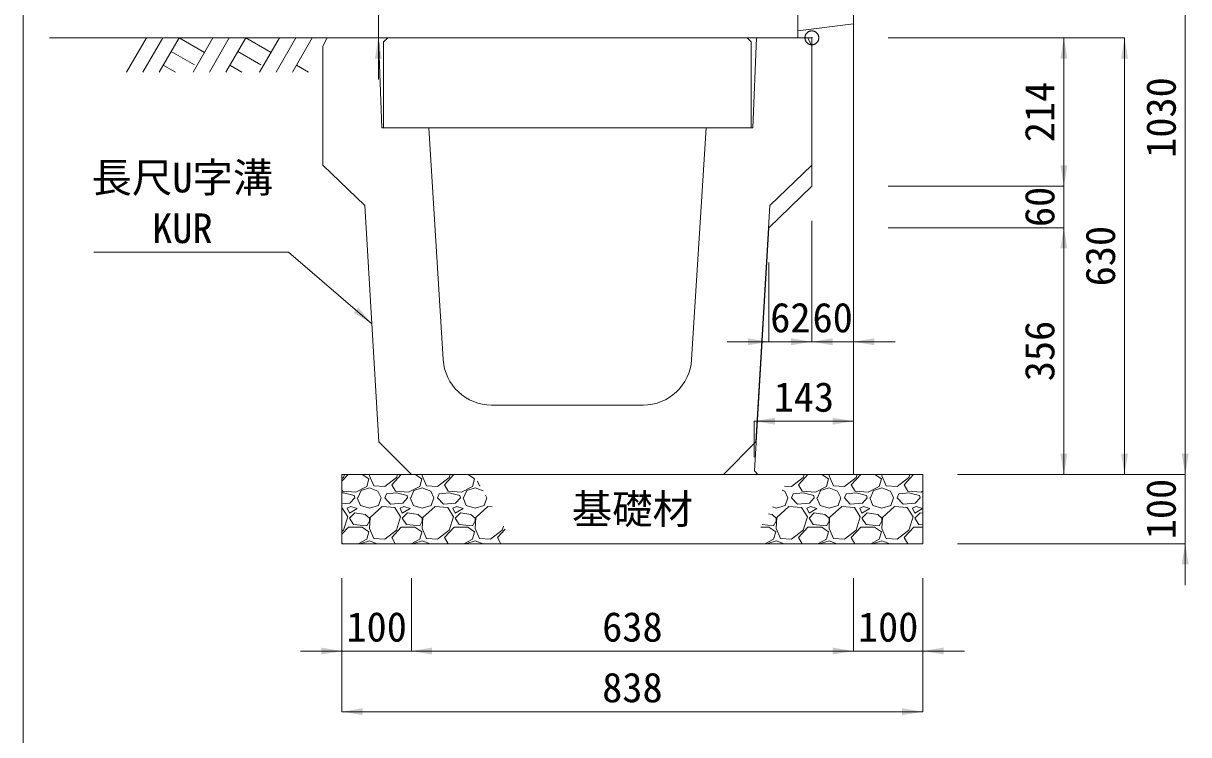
# Model space of a CAD drawing. Units: millimetres at full size, sheet at 1:40. Extents: x 206103 to 244503, y 883348 to 903496.
# Drawn here: x 230503 to 232184, y 887273 to 888299 of the extents above; entities that cross this region are included whole.
import ezdxf
from ezdxf.enums import TextEntityAlignment as Align

# ---------------------------------------------------------------- set-up
doc = ezdxf.new("R2010")
doc.units = ezdxf.units.MM
doc.header["$LTSCALE"] = 40
doc.header["$PDMODE"] = 32
doc.header["$PDSIZE"] = 20
doc.linetypes.add('DASHED', pattern=[7.5, 6, -1.5])
doc.linetypes.add('USER1', pattern=[28.575, 19.05, -3.175, 3.175, -3.175])
for name, color, linetype, lineweight in [('0_2', 7, 'Continuous', 20), ('パネックスKUR', 2, 'Continuous', 20), ('図枠', 5, 'Continuous', 13), ('基礎材', 7, 'Continuous', 15), ('寸法線', 7, 'Continuous', 13), ('引出線', 4, 'Continuous', 13), ('本体', 2, 'Continuous', 13), ('補助線', 8, 'USER1', 13), ('ﾊｯﾁﾝｸﾞ', 7, 'Continuous', 5)]:
    doc.layers.add(name, color=color, linetype=linetype, lineweight=lineweight)
doc.styles.add('ＭＳ ゴシック', font='')
doc.styles.get('ＭＳ ゴシック').set_extended_font_data('MS Gothic')

# ---------------------------------------------------------------- blocks, each defined once
blk = doc.blocks.new('filled_arrow')
at = {"color": 0, "linetype": 'Continuous', "lineweight": -2}
blk.add_solid([(7.5, 1.25), (0, 0), (7.5, -1.25)], dxfattribs=at)

msp = doc.modelspace()

# ---------------------------------------------------------------- linework, layer by layer
at = {"layer": '0_2'}
msp.add_line((230941.21, 888278.33), (230541.21, 888278.33), dxfattribs=at)
at = {"layer": 'パネックスKUR'}
for p, q in [((231620.21, 888673.33), (231620.21, 888278.33)), ((231700.21, 888678.33), (231700.21, 887648.33)), ((231640.21, 888278.33), (231620.21, 888278.33)), ((231640.21, 888278.33), (231640.21, 888064.33)), ((231640.21, 888064.33), (231578.21, 888004.33)), ((231578.21, 888004.33), (231557.5, 887653.32)), ((231562.21, 887648.33), (231557.5, 887653.32)), ((231700.21, 887648.33), (231562.21, 887648.33))]:
    msp.add_line(p, q, dxfattribs=at)
at = {"layer": 'パネックスKUR', "linetype": 'DASHED', "lineweight": 9}
msp.add_line((231620.21, 888288.33), (231700.21, 888298.33), dxfattribs=at)
at = {"layer": '図枠'}
msp.add_line((230503.21, 903148.33), (230503.21, 883348.33), dxfattribs=at)
at = {"layer": '基礎材'}
for p, q in [((230962.71, 887648.33), (231800.02, 887648.33)), ((230962.71, 887648.33), (230962.71, 887548.33)), ((231800.21, 887648.33), (231800.21, 887548.33)), ((230962.71, 887548.33), (231800.21, 887548.33))]:
    msp.add_line(p, q, dxfattribs=at)
at = {"layer": '寸法線'}
for p, q in [((231015.21, 888218.33), (231015.21, 888738.33)), ((232178.55, 887648.33), (232178.55, 888678.33)), ((231570.21, 888278.33), (231015.21, 888278.33)), ((231750.21, 888278.33), (232091.05, 888278.33)), ((231750.21, 888278.33), (232003.55, 888278.33)), ((232003.55, 888278.33), (232003.55, 888064.33)), ((232091.05, 888278.33), (232091.05, 887648.33)), ((231700.21, 888146.26), (231700.21, 887839.74)), ((232003.55, 888124.33), (232003.55, 887944.33)), ((231750.21, 888064.33), (232003.55, 888064.33)), ((231750.21, 888064.33), (232003.55, 888064.33)), ((231640.21, 888014.33), (231640.21, 887839.74)), ((231640.21, 888014.33), (231640.21, 887839.74)), ((231750.21, 888004.33), (232003.55, 888004.33)), ((231750.21, 888004.33), (232003.55, 888004.33)), ((232003.55, 888004.33), (232003.55, 887648.33)), ((231578.21, 887954.33), (231578.21, 887839.74)), ((231700.21, 887839.74), (231518.21, 887839.74)), ((231580.21, 887839.74), (231760.21, 887839.74)), ((231557.21, 887725.11), (231700.21, 887725.11)), ((231557.21, 887673.33), (231557.21, 887725.11)), ((231700.21, 887673.33), (231700.21, 887725.11)), ((232178.55, 887488.33), (232178.55, 887708.33)), ((231850.02, 887648.33), (232178.55, 887648.33)), ((231850.02, 887648.33), (232091.05, 887648.33)), ((231850.02, 887648.33), (232003.55, 887648.33)), ((231850.02, 887648.33), (232178.55, 887648.33)), ((231850.02, 887548.33), (232178.55, 887548.33)), ((230962.71, 887498.33), (230962.71, 887393.39)), ((230962.71, 887498.33), (230962.71, 887305.89)), ((231062.71, 887498.33), (231062.71, 887393.39)), ((231062.71, 887498.33), (231062.71, 887393.39)), ((231700.21, 887498.33), (231700.21, 887393.39)), ((231700.21, 887498.33), (231700.21, 887393.39)), ((231800.21, 887498.33), (231800.21, 887393.39)), ((231800.21, 887498.33), (231800.21, 887305.89)), ((230902.71, 887393.39), (231122.71, 887393.39)), ((231062.71, 887393.39), (231700.21, 887393.39)), ((231640.21, 887393.39), (231860.21, 887393.39)), ((231800.21, 887305.89), (230962.71, 887305.89))]:
    msp.add_line(p, q, dxfattribs=at)
at = {"layer": '引出線'}
msp.add_lwpolyline([(231005.77, 887865.76), (230885.56, 887969.22), (230604.73, 887969.22)], dxfattribs=at)
at = {"layer": '本体'}
for p, q in [((230935.21, 888266.33), (230941.21, 888278.33)), ((230941.21, 888278.33), (231015.21, 888278.33)), ((231015.21, 888278.33), (231020.21, 888148.33)), ((231560.21, 888278.33), (231555.21, 888148.33)), ((231560.21, 888278.33), (231634.21, 888278.33)), ((231640.21, 888266.33), (231634.21, 888278.33)), ((230935.21, 888266.33), (230935.21, 888094.33)), ((231640.21, 888266.33), (231640.21, 888094.33)), ((231020.21, 888148.33), (231087.71, 888148.33)), ((231087.71, 888148.33), (231108.6, 887813.96)), ((231487.71, 888148.33), (231466.81, 887813.96)), ((231487.71, 888148.33), (231555.21, 888148.33)), ((230935.21, 888094.33), (230995.71, 888036.33)), ((231640.21, 888094.33), (231579.71, 888036.33)), ((230995.71, 888036.33), (231015.84, 887695.19)), ((231579.71, 888036.33), (231559.57, 887695.19)), ((231178.47, 887748.33), (231396.94, 887748.33)), ((231062.71, 887648.33), (231015.84, 887695.19)), ((231512.71, 887648.33), (231559.57, 887695.19)), ((231062.71, 887648.33), (231512.71, 887648.33))]:
    msp.add_line(p, q, dxfattribs=at)
at = {"layer": '本体', "lineweight": 20}
msp.add_lwpolyline([(231022.71, 888148.33), (231022.71, 888272.33), (231028.71, 888278.33), (231546.71, 888278.33), (231552.71, 888272.33), (231552.71, 888148.33)], close=True, dxfattribs=at)
at = {"layer": '本体'}
for centre, start, end in [((231178.47, 887818.33), 183.57633, 270), ((231396.94, 887818.33), 270, 356.42367)]:
    msp.add_arc(centre, 70, start, end, dxfattribs=at)
at = {"layer": '補助線'}
msp.add_point((231640.21, 888278.33), dxfattribs=at)
at = {"layer": 'ﾊｯﾁﾝｸﾞ', "lineweight": 9}
for p, q in [((230680.65, 888278.33), (230652, 888228.71)), ((230704.27, 888278.33), (230675.62, 888228.71)), ((230727.89, 888278.33), (230699.24, 888228.71)), ((230727.89, 888278.33), (230764.46, 888257.22)), ((230776.65, 888278.33), (230748, 888228.71)), ((230800.27, 888278.33), (230771.62, 888228.71)), ((230823.89, 888278.33), (230795.24, 888228.71)), ((230823.89, 888278.33), (230860.46, 888257.22)), ((230872.65, 888278.33), (230844, 888228.71)), ((230896.27, 888278.33), (230867.62, 888228.71)), ((230919.89, 888278.33), (230891.24, 888228.71)), ((230716.47, 888258.55), (230749.88, 888239.26)), ((230812.47, 888258.55), (230845.88, 888239.26)), ((230705.05, 888238.76), (230722.46, 888228.71)), ((230801.05, 888238.76), (230818.46, 888228.71)), ((230897.05, 888238.76), (230914.46, 888228.71))]:
    msp.add_line(p, q, dxfattribs=at)
at = {"layer": 'ﾊｯﾁﾝｸﾞ'}
for p, q in [((230962.71, 887638.39), (230971.65, 887648.33)), ((230962.71, 887642.22), (230965.01, 887644)), ((230965.01, 887644), (230966.39, 887648.33)), ((230992.03, 887648.33), (231001.58, 887641.71)), ((231001.58, 887641.71), (230998.54, 887631.05)), ((231002.44, 887648.33), (231002.35, 887646.29)), ((231002.35, 887646.29), (231008.44, 887631.81)), ((231024.44, 887631.05), (231041.21, 887644)), ((231034.35, 887633.33), (231047.85, 887648.33)), ((231041.21, 887644), (231042.59, 887648.33)), ((231068.23, 887648.33), (231077.78, 887641.71)), ((231077.78, 887641.71), (231074.74, 887631.05)), ((231078.64, 887648.33), (231078.55, 887646.29)), ((231078.55, 887646.29), (231084.64, 887631.81)), ((231100.64, 887631.05), (231117.41, 887644)), ((231110.55, 887633.33), (231124.05, 887648.33)), ((231117.41, 887644), (231118.79, 887648.33)), ((231144.43, 887648.33), (231153.98, 887641.71)), ((231153.98, 887641.71), (231150.94, 887631.05)), ((231610.98, 887631.05), (231627.75, 887644)), ((231620.89, 887633.33), (231634.39, 887648.33)), ((231627.75, 887644), (231629.13, 887648.33)), ((231654.76, 887648.33), (231664.32, 887641.71)), ((231664.32, 887641.71), (231661.27, 887631.05)), ((231665.18, 887648.33), (231665.08, 887646.29)), ((231665.08, 887646.29), (231671.18, 887631.81)), ((231687.18, 887631.05), (231703.95, 887644)), ((231697.09, 887633.33), (231710.59, 887648.33)), ((231703.95, 887644), (231705.33, 887648.33)), ((231730.96, 887648.33), (231740.52, 887641.71)), ((231740.52, 887641.71), (231737.47, 887631.05)), ((231741.38, 887648.33), (231741.28, 887646.29)), ((231741.28, 887646.29), (231747.38, 887631.81)), ((231763.38, 887631.05), (231780.15, 887644)), ((231773.29, 887633.33), (231786.79, 887648.33)), ((231780.15, 887644), (231781.53, 887648.33)), ((230963.48, 887624.19), (230962.71, 887625.52)), ((230982.53, 887622.66), (230963.48, 887624.19)), ((230998.54, 887631.05), (230982.53, 887622.66)), ((230985.58, 887614.28), (230990.15, 887624.95)), ((230990.15, 887624.95), (231002.35, 887628.76)), ((231002.35, 887628.76), (231014.54, 887624.19)), ((231008.44, 887631.81), (231024.44, 887631.05)), ((231014.54, 887624.19), (231019.11, 887614.28)), ((231039.68, 887624.19), (231034.35, 887633.33)), ((231058.73, 887622.66), (231039.68, 887624.19)), ((231074.74, 887631.05), (231058.73, 887622.66)), ((231061.78, 887614.28), (231066.35, 887624.95)), ((231066.35, 887624.95), (231078.55, 887628.76)), ((231078.55, 887628.76), (231090.74, 887624.19)), ((231084.64, 887631.81), (231100.64, 887631.05)), ((231090.74, 887624.19), (231095.31, 887614.28)), ((231115.88, 887624.19), (231110.55, 887633.33)), ((231134.93, 887622.66), (231115.88, 887624.19)), ((231150.94, 887631.05), (231134.93, 887622.66)), ((231137.98, 887614.28), (231142.55, 887624.95)), ((231142.55, 887624.95), (231154.75, 887628.76)), ((231154.75, 887628.76), (231166.08, 887624.51)), ((231158.09, 887638.34), (231160.84, 887631.81)), ((231160.84, 887631.81), (231161.89, 887631.76)), ((231597.44, 887625.55), (231601.08, 887624.19)), ((231600.89, 887631.53), (231610.98, 887631.05)), ((231601.08, 887624.19), (231605.65, 887614.28)), ((231626.22, 887624.19), (231620.89, 887633.33)), ((231645.27, 887622.66), (231626.22, 887624.19)), ((231661.27, 887631.05), (231645.27, 887622.66)), ((231648.32, 887614.28), (231652.89, 887624.95)), ((231652.89, 887624.95), (231665.08, 887628.76)), ((231665.08, 887628.76), (231677.28, 887624.19)), ((231671.18, 887631.81), (231687.18, 887631.05)), ((231677.28, 887624.19), (231681.85, 887614.28)), ((231702.42, 887624.19), (231697.09, 887633.33)), ((231721.47, 887622.66), (231702.42, 887624.19)), ((231737.47, 887631.05), (231721.47, 887622.66)), ((231724.52, 887614.28), (231729.09, 887624.95)), ((231729.09, 887624.95), (231741.28, 887628.76)), ((231741.28, 887628.76), (231753.48, 887624.19)), ((231747.38, 887631.81), (231763.38, 887631.05)), ((231753.48, 887624.19), (231758.05, 887614.28)), ((231778.62, 887624.19), (231773.29, 887633.33)), ((231797.67, 887622.66), (231778.62, 887624.19)), ((231800.21, 887623.99), (231797.67, 887622.66)), ((230965.01, 887621.9), (230962.71, 887621.66)), ((230974.15, 887606.66), (230962.71, 887605.67)), ((230980.25, 887618.09), (230965.01, 887621.9)), ((230981.01, 887614.28), (230974.15, 887606.66)), ((230981.01, 887614.28), (230980.25, 887618.09)), ((230984.82, 887614.28), (230989.39, 887603.61)), ((231015.3, 887603.61), (231019.11, 887614.28)), ((231024.44, 887614.28), (231026.73, 887620.38)), ((231032.83, 887605.14), (231024.44, 887614.28)), ((231041.21, 887621.9), (231026.73, 887620.38)), ((231050.35, 887606.66), (231032.83, 887605.14)), ((231056.45, 887618.09), (231041.21, 887621.9)), ((231057.21, 887614.28), (231050.35, 887606.66)), ((231057.21, 887614.28), (231056.45, 887618.09)), ((231061.02, 887614.28), (231065.59, 887603.61)), ((231091.5, 887603.61), (231095.31, 887614.28)), ((231100.64, 887614.28), (231102.93, 887620.38)), ((231109.03, 887605.14), (231100.64, 887614.28)), ((231117.41, 887621.9), (231102.93, 887620.38)), ((231126.55, 887606.66), (231109.03, 887605.14)), ((231132.65, 887618.09), (231117.41, 887621.9)), ((231133.41, 887614.28), (231126.55, 887606.66)), ((231133.41, 887614.28), (231132.65, 887618.09)), ((231137.22, 887614.28), (231141.79, 887603.61)), ((231167.7, 887603.61), (231171.51, 887614.28)), ((231169.63, 887618.35), (231171.51, 887614.28)), ((231601.84, 887603.61), (231605.65, 887614.28)), ((231610.98, 887614.28), (231613.27, 887620.38)), ((231619.36, 887605.14), (231610.98, 887614.28)), ((231627.75, 887621.9), (231613.27, 887620.38)), ((231636.89, 887606.66), (231619.36, 887605.14)), ((231642.99, 887618.09), (231627.75, 887621.9)), ((231643.75, 887614.28), (231636.89, 887606.66)), ((231643.75, 887614.28), (231642.99, 887618.09)), ((231647.56, 887614.28), (231652.13, 887603.61)), ((231678.04, 887603.61), (231681.85, 887614.28)), ((231687.18, 887614.28), (231689.47, 887620.38)), ((231695.56, 887605.14), (231687.18, 887614.28)), ((231703.95, 887621.9), (231689.47, 887620.38)), ((231713.09, 887606.66), (231695.56, 887605.14)), ((231719.19, 887618.09), (231703.95, 887621.9)), ((231719.95, 887614.28), (231713.09, 887606.66)), ((231719.95, 887614.28), (231719.19, 887618.09)), ((231723.76, 887614.28), (231728.33, 887603.61)), ((231754.24, 887603.61), (231758.05, 887614.28)), ((231763.38, 887614.28), (231765.67, 887620.38)), ((231771.76, 887605.14), (231763.38, 887614.28)), ((231780.15, 887621.9), (231765.67, 887620.38)), ((231789.29, 887606.66), (231771.76, 887605.14)), ((231795.39, 887618.09), (231780.15, 887621.9)), ((231796.15, 887614.28), (231789.29, 887606.66)), ((231796.15, 887614.28), (231795.39, 887618.09)), ((231799.96, 887614.28), (231800.21, 887613.7)), ((230962.72, 887600.57), (230962.71, 887600.57)), ((230971.1, 887586.85), (230962.72, 887600.57)), ((230975.68, 887602.09), (230970.34, 887599.8)), ((230970.34, 887599.8), (230973.39, 887592.18)), ((230973.39, 887592.18), (230984.82, 887599.04)), ((230981.01, 887592.95), (230973.39, 887585.33)), ((230984.82, 887599.04), (230975.68, 887602.09)), ((230996.25, 887590.66), (230981.01, 887592.95)), ((230989.39, 887603.61), (231002.35, 887599.8)), ((231002.35, 887585.33), (230996.25, 887590.66)), ((231002.35, 887599.8), (231015.3, 887603.61)), ((231020.63, 887602.09), (231003.11, 887586.09)), ((231038.92, 887600.57), (231020.63, 887602.09)), ((231047.3, 887586.85), (231038.92, 887600.57)), ((231051.88, 887602.09), (231046.54, 887599.8)), ((231046.54, 887599.8), (231049.59, 887592.18)), ((231049.59, 887592.18), (231061.02, 887599.04)), ((231057.21, 887592.95), (231049.59, 887585.33)), ((231061.02, 887599.04), (231051.88, 887602.09)), ((231072.45, 887590.66), (231057.21, 887592.95)), ((231065.59, 887603.61), (231078.55, 887599.8)), ((231078.55, 887585.33), (231072.45, 887590.66)), ((231078.55, 887599.8), (231091.5, 887603.61)), ((231096.83, 887602.09), (231079.31, 887586.09)), ((231115.12, 887600.57), (231096.83, 887602.09)), ((231123.5, 887586.85), (231115.12, 887600.57)), ((231128.08, 887602.09), (231122.74, 887599.8)), ((231122.74, 887599.8), (231125.79, 887592.18)), ((231125.79, 887592.18), (231137.22, 887599.04)), ((231133.41, 887592.95), (231125.79, 887585.33)), ((231137.22, 887599.04), (231128.08, 887602.09)), ((231148.65, 887590.66), (231133.41, 887592.95)), ((231141.79, 887603.61), (231154.75, 887599.8)), ((231154.75, 887585.33), (231148.65, 887590.66)), ((231154.75, 887599.8), (231167.7, 887603.61)), ((231173.03, 887602.09), (231155.51, 887586.09)), ((231179.32, 887601.57), (231173.03, 887602.09)), ((231582.79, 887590.66), (231577.73, 887591.42)), ((231588.88, 887585.33), (231582.79, 887590.66)), ((231583.49, 887601.39), (231588.88, 887599.8)), ((231588.88, 887599.8), (231601.84, 887603.61)), ((231607.17, 887602.09), (231589.65, 887586.09)), ((231625.46, 887600.57), (231607.17, 887602.09)), ((231633.84, 887586.85), (231625.46, 887600.57)), ((231638.41, 887602.09), (231633.08, 887599.8)), ((231633.08, 887599.8), (231636.13, 887592.18)), ((231636.13, 887592.18), (231647.56, 887599.04)), ((231643.75, 887592.95), (231636.13, 887585.33)), ((231647.56, 887599.04), (231638.41, 887602.09)), ((231658.99, 887590.66), (231643.75, 887592.95)), ((231652.13, 887603.61), (231665.08, 887599.8)), ((231665.08, 887585.33), (231658.99, 887590.66)), ((231665.08, 887599.8), (231678.04, 887603.61)), ((231683.37, 887602.09), (231665.85, 887586.09)), ((231701.66, 887600.57), (231683.37, 887602.09)), ((231710.04, 887586.85), (231701.66, 887600.57)), ((231714.61, 887602.09), (231709.28, 887599.8)), ((231709.28, 887599.8), (231712.33, 887592.18)), ((231712.33, 887592.18), (231723.76, 887599.04)), ((231719.95, 887592.95), (231712.33, 887585.33)), ((231723.76, 887599.04), (231714.61, 887602.09)), ((231735.19, 887590.66), (231719.95, 887592.95)), ((231728.33, 887603.61), (231741.28, 887599.8)), ((231741.28, 887585.33), (231735.19, 887590.66)), ((231741.28, 887599.8), (231754.24, 887603.61)), ((231759.57, 887602.09), (231742.05, 887586.09)), ((231777.86, 887600.57), (231759.57, 887602.09)), ((231786.24, 887586.85), (231777.86, 887600.57)), ((231790.81, 887602.09), (231785.48, 887599.8)), ((231785.48, 887599.8), (231788.53, 887592.18)), ((231788.53, 887592.18), (231799.96, 887599.04)), ((231796.15, 887592.95), (231788.53, 887585.33)), ((231799.96, 887599.04), (231790.81, 887602.09)), ((231800.21, 887592.34), (231796.15, 887592.95)), ((230965.01, 887567.8), (230971.1, 887586.85)), ((230973.39, 887585.33), (230979.49, 887576.18)), ((230979.49, 887576.18), (230998.54, 887573.9)), ((230998.54, 887573.9), (231002.35, 887580.75)), ((231003.11, 887586.09), (231002.35, 887570.09)), ((231002.35, 887580.75), (231002.35, 887585.33)), ((231041.21, 887567.8), (231047.3, 887586.85)), ((231049.59, 887585.33), (231055.69, 887576.18)), ((231055.69, 887576.18), (231074.74, 887573.9)), ((231074.74, 887573.9), (231078.55, 887580.75)), ((231079.31, 887586.09), (231078.55, 887570.09)), ((231078.55, 887580.75), (231078.55, 887585.33)), ((231117.41, 887567.8), (231123.5, 887586.85)), ((231125.79, 887585.33), (231131.89, 887576.18)), ((231131.89, 887576.18), (231150.94, 887573.9)), ((231150.94, 887573.9), (231154.75, 887580.75)), ((231155.51, 887586.09), (231154.75, 887570.09)), ((231154.75, 887580.75), (231154.75, 887585.33)), ((231193.61, 887567.8), (231195.47, 887573.61)), ((231568.74, 887575.86), (231585.07, 887573.9)), ((231585.07, 887573.9), (231588.88, 887580.75)), ((231589.65, 887586.09), (231588.88, 887570.09)), ((231588.88, 887580.75), (231588.88, 887585.33)), ((231627.75, 887567.8), (231633.84, 887586.85)), ((231636.13, 887585.33), (231642.22, 887576.18)), ((231642.22, 887576.18), (231661.27, 887573.9)), ((231661.27, 887573.9), (231665.08, 887580.75)), ((231665.85, 887586.09), (231665.08, 887570.09)), ((231665.08, 887580.75), (231665.08, 887585.33)), ((231703.95, 887567.8), (231710.04, 887586.85)), ((231712.33, 887585.33), (231718.42, 887576.18)), ((231718.42, 887576.18), (231737.47, 887573.9)), ((231737.47, 887573.9), (231741.28, 887580.75)), ((231742.05, 887586.09), (231741.28, 887570.09)), ((231741.28, 887580.75), (231741.28, 887585.33)), ((231780.15, 887567.8), (231786.24, 887586.85)), ((231788.53, 887585.33), (231794.62, 887576.18)), ((231794.62, 887576.18), (231800.21, 887575.51)), ((230962.71, 887562.19), (230971.87, 887572.37)), ((230962.71, 887566.02), (230965.01, 887567.8)), ((230971.87, 887572.37), (230991.68, 887572.37)), ((230991.68, 887572.37), (231001.58, 887565.51)), ((231001.58, 887565.51), (230998.54, 887554.85)), ((231002.35, 887570.09), (231008.44, 887555.61)), ((231008.44, 887555.61), (231024.44, 887554.85)), ((231024.44, 887554.85), (231041.21, 887567.8)), ((231034.35, 887557.13), (231048.07, 887572.37)), ((231039.49, 887548.33), (231034.35, 887557.13)), ((231048.07, 887572.37), (231067.88, 887572.37)), ((231067.88, 887572.37), (231077.78, 887565.51)), ((231077.78, 887565.51), (231074.74, 887554.85)), ((231078.55, 887570.09), (231084.64, 887555.61)), ((231084.64, 887555.61), (231100.64, 887554.85)), ((231100.64, 887554.85), (231117.41, 887567.8)), ((231110.55, 887557.13), (231124.27, 887572.37)), ((231115.69, 887548.33), (231110.55, 887557.13)), ((231124.27, 887572.37), (231144.08, 887572.37)), ((231144.08, 887572.37), (231153.98, 887565.51)), ((231153.98, 887565.51), (231150.94, 887554.85)), ((231154.75, 887570.09), (231160.84, 887555.61)), ((231160.84, 887555.61), (231176.84, 887554.85)), ((231176.84, 887554.85), (231193.61, 887567.8)), ((231186.75, 887557.13), (231197.85, 887569.47)), ((231191.89, 887548.33), (231186.75, 887557.13)), ((231566.73, 887572.37), (231578.22, 887572.37)), ((231578.22, 887572.37), (231588.12, 887565.51)), ((231588.12, 887565.51), (231585.07, 887554.85)), ((231588.88, 887570.09), (231594.98, 887555.61)), ((231594.98, 887555.61), (231610.98, 887554.85)), ((231610.98, 887554.85), (231627.75, 887567.8)), ((231620.89, 887557.13), (231634.6, 887572.37)), ((231626.02, 887548.33), (231620.89, 887557.13)), ((231634.6, 887572.37), (231654.42, 887572.37)), ((231654.42, 887572.37), (231664.32, 887565.51)), ((231664.32, 887565.51), (231661.27, 887554.85)), ((231665.08, 887570.09), (231671.18, 887555.61)), ((231671.18, 887555.61), (231687.18, 887554.85)), ((231687.18, 887554.85), (231703.95, 887567.8)), ((231697.09, 887557.13), (231710.8, 887572.37)), ((231702.22, 887548.33), (231697.09, 887557.13)), ((231710.8, 887572.37), (231730.62, 887572.37)), ((231730.62, 887572.37), (231740.52, 887565.51)), ((231740.52, 887565.51), (231737.47, 887554.85)), ((231741.28, 887570.09), (231747.38, 887555.61)), ((231747.38, 887555.61), (231763.38, 887554.85)), ((231763.38, 887554.85), (231780.15, 887567.8)), ((231773.29, 887557.13), (231787, 887572.37)), ((231778.42, 887548.33), (231773.29, 887557.13)), ((231787, 887572.37), (231800.21, 887572.37)), ((230963.29, 887548.33), (230962.71, 887549.32)), ((230998.54, 887554.85), (230986.1, 887548.33)), ((230989.98, 887548.33), (230990.15, 887548.75)), ((230990.15, 887548.75), (231002.35, 887552.56)), ((231002.35, 887552.56), (231013.63, 887548.33)), ((231074.74, 887554.85), (231062.3, 887548.33)), ((231066.18, 887548.33), (231066.35, 887548.75)), ((231066.35, 887548.75), (231078.55, 887552.56)), ((231078.55, 887552.56), (231089.83, 887548.33)), ((231150.94, 887554.85), (231138.5, 887548.33)), ((231142.38, 887548.33), (231142.55, 887548.75)), ((231142.55, 887548.75), (231154.75, 887552.56)), ((231154.75, 887552.56), (231166.03, 887548.33)), ((231585.07, 887554.85), (231572.63, 887548.33)), ((231576.51, 887548.33), (231576.69, 887548.75)), ((231576.69, 887548.75), (231588.88, 887552.56)), ((231588.88, 887552.56), (231600.16, 887548.33)), ((231661.27, 887554.85), (231648.83, 887548.33)), ((231652.71, 887548.33), (231652.89, 887548.75)), ((231652.89, 887548.75), (231665.08, 887552.56)), ((231665.08, 887552.56), (231676.36, 887548.33)), ((231737.47, 887554.85), (231725.03, 887548.33)), ((231728.91, 887548.33), (231729.09, 887548.75)), ((231729.09, 887548.75), (231741.28, 887552.56)), ((231741.28, 887552.56), (231752.56, 887548.33))]:
    msp.add_line(p, q, dxfattribs=at)

# ---------------------------------------------------------------- block references
at = {"layer": '寸法線', "xscale": 4, "yscale": 4}
for p, rotation in [((231015.21, 888278.33), 270), ((232003.55, 888278.33), 270), ((232091.05, 888278.33), 270), ((232003.55, 888064.33), 90), ((232003.55, 888064.33), 90), ((232003.55, 888004.33), 270), ((232003.55, 888004.33), 270), ((231578.21, 887839.74), 180), ((231640.21, 887839.74), 180), ((231700.21, 887725.11), 180), ((232003.55, 887648.33), 90), ((232091.05, 887648.33), 90), ((232178.55, 887648.33), 90), ((232178.55, 887648.33), 90), ((232178.55, 887548.33), 270), ((230962.71, 887393.39), 180), ((231700.21, 887393.39), 180), ((231700.21, 887393.39), 180), ((231800.21, 887305.89), 180)]:
    msp.add_blockref('filled_arrow', p, dxfattribs=dict(at, rotation=rotation))
for p in [(231640.21, 887839.74), (231700.21, 887839.74), (231557.21, 887725.11), (231062.71, 887393.39), (231062.71, 887393.39), (231800.21, 887393.39), (230962.71, 887305.89)]:
    msp.add_blockref('filled_arrow', p, dxfattribs=at)
at = {"layer": '引出線', "xscale": 4, "yscale": 4, "rotation": 139.3}
msp.add_blockref('filled_arrow', (231005.77, 887865.76), dxfattribs=at)

# ---------------------------------------------------------------- texts
at = {"layer": '寸法線', "style": 'ＭＳ ゴシック'}
for s, p in [('214', (231968.55, 888171.33)), ('1030', (232143.55, 888163.33)), ('60', (231968.55, 888034.33)), ('630', (232056.05, 887963.33)), ('356', (231968.55, 887826.33)), ('100', (232143.55, 887598.33))]:
    msp.add_text(s, height=42.72, rotation=90, dxfattribs=at).set_placement(p, align=Align.MIDDLE_CENTER)
for s, p in [('62', (231609.21, 887874.74)), ('60', (231670.21, 887874.74)), ('143', (231628.71, 887760.11)), ('基礎材', (231381.46, 887598.33)), ('100', (231012.71, 887428.39)), ('638', (231381.46, 887428.39)), ('100', (231750.21, 887428.39)), ('838', (231381.46, 887340.89))]:
    msp.add_text(s, height=42.72, dxfattribs=at).set_placement(p, align=Align.MIDDLE_CENTER)
at = {"layer": '引出線', "style": 'ＭＳ ゴシック'}
for s, p in [('長尺U字溝', (230601.53, 888042.46)), ('KUR', (230688.94, 887969.33))]:
    msp.add_text(s, height=42.72, dxfattribs=at).set_placement(p, align=Align.BOTTOM_LEFT)

doc.saveas('drawing.dxf')
